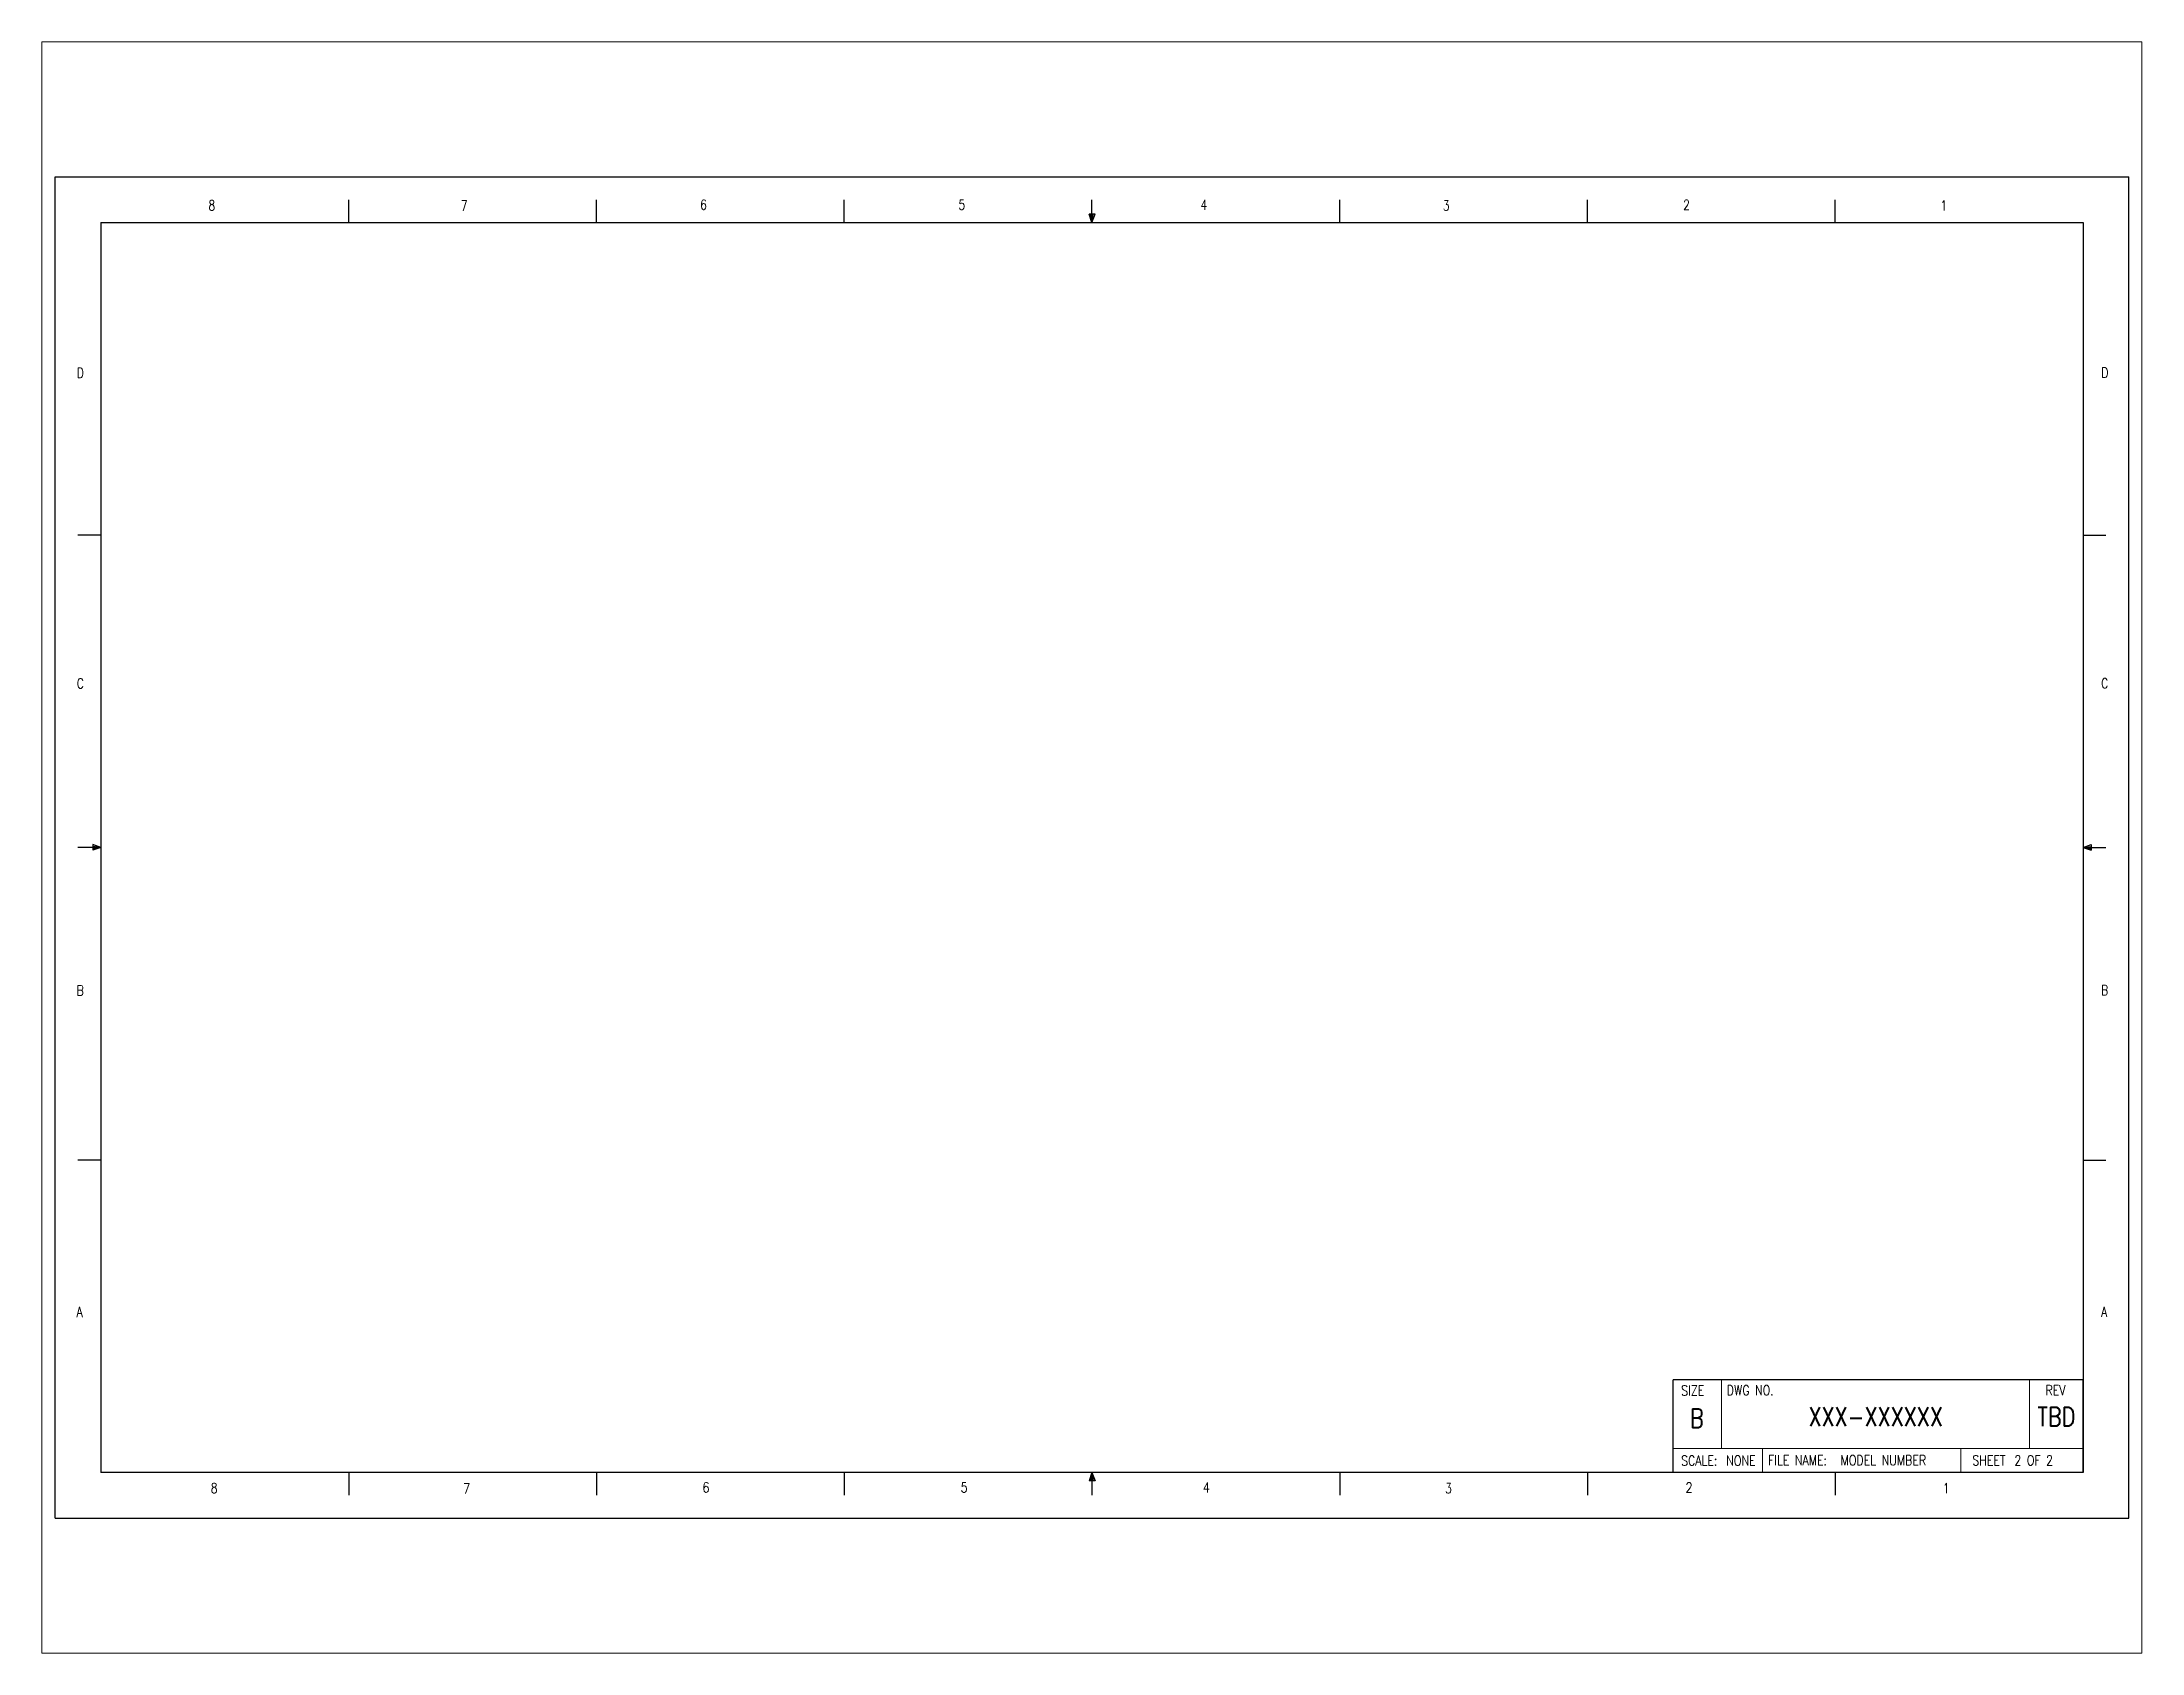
# Paper-space layout 'Layout2' of a CAD drawing. Header units: inches. Extents: x 1.08 to 9.68, y 0.82 to 7.42.
# The model-space entities are those that its viewports show. They can reach past a viewport. Long polylines and large blocks are cut down to what shows.
import ezdxf

# ---------------------------------------------------------------- set-up
doc = ezdxf.new("R2010")
doc.units = ezdxf.units.IN
doc.header["$LTSCALE"] = 0.935
doc.header["$MEASUREMENT"] = 0
for name, color, linetype, lineweight in [('Boder', 7, 'CONTINUOUS', 25), ('Components', 7, 'CONTINUOUS', 18), ('Text-T', 2, 'CONTINUOUS', 18), ('Title Block', 7, 'CONTINUOUS', 18)]:
    doc.layers.add(name, color=color, linetype=linetype, lineweight=lineweight)
doc.styles.add('TEXTSTYLE_1', font='simplex.shx', dxfattribs={"width": 0.8, "height": 0.12})
doc.styles.add('TEXTSTYLE_1_Ascenx_.156', font='simplex.shx', dxfattribs={"width": 0.8, "height": 0.156})

msp = doc.modelspace()

# ---------------------------------------------------------------- linework, layer by layer
at = {"layer": 'Boder', "color": 7, "linetype": 'Continuous'}
for p, q in [((0, 0), (0, 11)), ((0, 11), (17, 11)), ((0, 0), (17, 0))]:
    msp.add_line(p, q, dxfattribs=at)
at = {"layer": 'Boder'}
for p, q in [((0, 0), (0, 11)), ((0, 11), (17, 11)), ((17, 0), (17, 11)), ((2.406, 10.625), (2.406, 10.812)), ((4.438, 10.625), (4.438, 10.812)), ((6.469, 10.625), (6.469, 10.812)), ((8.5, 10.625), (8.477, 10.694)), ((8.525, 10.694), (8.477, 10.694)), ((8.5, 10.625), (8.489, 10.694)), ((8.5, 10.625), (8.5, 10.812)), ((8.5, 10.625), (8.525, 10.694)), ((8.5, 10.625), (8.509, 10.694)), ((10.531, 10.625), (10.531, 10.812)), ((12.563, 10.625), (12.563, 10.812)), ((14.594, 10.625), (14.594, 10.812)), ((0.375, 10.625), (0.375, 0.375)), ((0.375, 10.625), (16.625, 10.625)), ((16.625, 10.625), (16.625, 0.375)), ((0.375, 8.062), (0.187, 8.062)), ((16.625, 8.062), (16.812, 8.062)), ((0.308, 5.524), (0.308, 5.477)), ((0.375, 5.5), (0.308, 5.524)), ((16.625, 5.5), (16.692, 5.524)), ((16.692, 5.524), (16.692, 5.477)), ((0.375, 5.5), (0.187, 5.5)), ((0.375, 5.5), (0.308, 5.509)), ((0.375, 5.5), (0.308, 5.477)), ((0.375, 5.5), (0.308, 5.49)), ((16.625, 5.5), (16.692, 5.509)), ((16.625, 5.5), (16.812, 5.5)), ((16.625, 5.5), (16.692, 5.49)), ((16.625, 5.5), (16.692, 5.477)), ((0.375, 2.937), (0.187, 2.937)), ((16.625, 2.937), (16.812, 2.937)), ((16.625, 1.135), (13.265, 1.135)), ((13.265, 0.375), (13.265, 1.135)), ((16.625, 0.375), (0.375, 0.375)), ((2.406, 0.375), (2.406, 0.187)), ((4.438, 0.375), (4.438, 0.187)), ((6.469, 0.375), (6.469, 0.187)), ((8.5, 0.375), (8.477, 0.306)), ((8.5, 0.375), (8.489, 0.306)), ((8.5, 0.375), (8.525, 0.306)), ((8.5, 0.375), (8.509, 0.306)), ((8.5, 0.375), (8.5, 0.187)), ((10.531, 0.375), (10.531, 0.187)), ((12.563, 0.375), (12.563, 0.187)), ((14.593, 0.375), (14.593, 0.187)), ((14.594, 0.375), (14.594, 0.29)), ((8.525, 0.306), (8.477, 0.306)), ((0, 0), (17, 0))]:
    msp.add_line(p, q, dxfattribs=at)
at = {"layer": 'Boder', "linetype": 'Continuous'}
msp.add_line((16.625, 0.375), (16.625, 1.135), dxfattribs=at)
at = {"layer": 'Title Block'}
msp.add_line((13.661, 0.572), (13.661, 1.135), dxfattribs=at)
at = {"layer": 'Title Block', "linetype": 'Continuous'}
for p, q in [((16.187, 0.572), (16.187, 1.135)), ((16.625, 0.572), (13.265, 0.572)), ((13.998, 0.375), (13.998, 0.572)), ((15.623, 0.375), (15.623, 0.572))]:
    msp.add_line(p, q, dxfattribs=at)

# ---------------------------------------------------------------- texts
at = {"layer": 'Text-T', "char_height": 0.0825, "width": 1.32, "attachment_point": 1, "line_spacing_factor": 0.9, "style": 'TEXTSTYLE_1'}
for s, insert in [('8', (1.256, 10.808)), ('7', (3.325, 10.805)), ('6', (5.287, 10.813)), ('5', (7.404, 10.813)), ('4', (9.389, 10.812)), ('3', (11.375, 10.806)), ('2', (13.346, 10.812)), ('1', (15.455, 10.806)), ('D', (0.177, 9.434)), ('D', (16.774, 9.436)), ('C', (0.176, 6.887)), ('C', (16.773, 6.888)), ('B', (0.175, 4.369)), ('B', (16.772, 4.371)), ('A', (0.175, 1.732)), ('A', (16.772, 1.734)), ('8', (1.275, 0.288)), ('7', (3.345, 0.285)), ('6', (5.307, 0.293)), ('5', (7.423, 0.293)), ('4', (9.409, 0.292)), ('3', (11.394, 0.286)), ('2', (13.366, 0.292)), ('1', (15.474, 0.286))]:
    msp.add_mtext(s, dxfattribs=dict(at, insert=insert))
at = {"layer": 'Text-T', "lineweight": -2, "line_spacing_factor": 0.9}
for s, insert, char_height, width, attachment_point, style in [('SIZE', (13.33, 1.088), 0.0825, 0.396, 1, 'TEXTSTYLE_1'), ('DWG NO.', (13.704, 1.09), 0.0825, 1.09456, 1, 'TEXTSTYLE_1'), ('REV', (16.317, 1.09), 0.0825, 0.396, 1, 'TEXTSTYLE_1'), ('B', (13.458, 0.897), 0.156, 0.16459, 2, 'TEXTSTYLE_1_Ascenx_.156'), ('XXX-XXXXXX', (14.924, 0.91), 0.156, 1.61655, 2, 'TEXTSTYLE_1_Ascenx_.156'), ('TBD', (16.406, 0.91), 0.156, 0.57241, 2, 'TEXTSTYLE_1_Ascenx_.156'), ('SCALE:', (13.33, 0.513), 0.0825, 0.396, 1, 'TEXTSTYLE_1'), ('NONE', (13.7, 0.513), 0.0825, 0.396, 1, 'TEXTSTYLE_1'), ('FILE NAME:', (14.042, 0.516), 0.0825, 1.67545, 1, 'TEXTSTYLE_1'), ('MODEL NUMBER', (14.637, 0.516), 0.0825, 1.67545, 1, 'TEXTSTYLE_1'), ('SHEET', (15.717, 0.515), 0.0825, 0.396, 1, 'TEXTSTYLE_1'), ('2 OF 2', (16.062, 0.515), 0.0825, 0.396, 1, 'TEXTSTYLE_1')]:
    msp.add_mtext(s, dxfattribs=dict(at, insert=insert, char_height=char_height, width=width, attachment_point=attachment_point, style=style))

psp = doc.layouts.new('Layout2')

# ---------------------------------------------------------------- viewports
at = {"layer": 'Components'}
psp.add_viewport(center=(5.375, 4.125), size=(8.6, 6.6), view_center_point=(8.5, 5.5), view_height=13.212463, dxfattribs=at)

doc.saveas('drawing.dxf')
